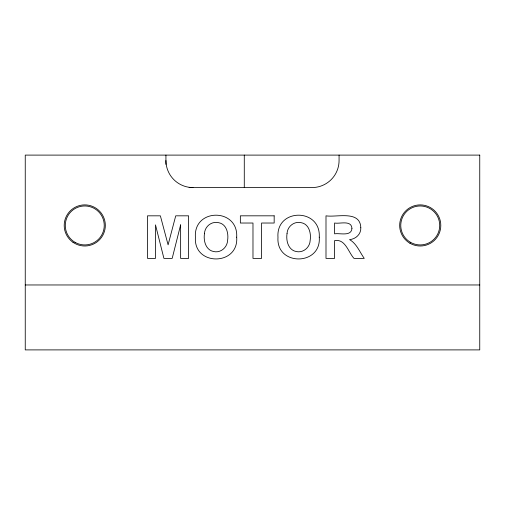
<?xml version="1.0" encoding="UTF-8"?>
<svg xmlns="http://www.w3.org/2000/svg" width="505" height="505" viewBox="0 0 505 505"><rect width="100%" height="100%" fill="white"/><g stroke="black" fill="none" stroke-linecap="round" stroke-linejoin="round"><path stroke-width="0.76" d="M189.116 187.57L312.021 187.57A27.055 27.055 0 0 0 339.07 160.521L339.07 155.104M25.25 284.965L479.75 284.965M244.281 155.104L244.281 187.57M165.93 155.104L165.93 164.384M192.979 187.57A27.055 27.055 0 0 1 165.93 160.521M204.468 233.638C203.332 240.632 205.649 249.969 213.628 251.534C220.698 253.22 227.294 247.418 227.603 240.43C228.696 233.531 226.663 224.068 218.608 222.673C211.551 220.975 204.746 226.543 204.468 233.638M287.036 233.638C285.899 240.632 288.216 249.969 296.189 251.534C303.227 253.144 309.887 247.456 310.171 240.43C311.263 233.531 309.224 224.068 301.169 222.673C294.112 220.975 287.313 226.543 287.036 233.638M236.693 237.167C238.916 266.059 193.402 266.261 195.41 237.369C193.238 207.896 238.467 207.782 236.693 237.167M319.261 237.167C321.483 266.059 275.97 266.261 277.977 237.369C275.806 207.896 321.029 207.782 319.261 237.167M360.804 227.755C361.189 234.105 355.672 239.193 349.567 239.604C356.732 243.688 359.655 252.008 364.256 258.383L353.98 258.383C348.28 252.235 345.42 238.587 334.588 240.62L334.588 258.383L325.996 258.383L325.996 215.824C336.444 217.636 360.273 209.941 360.804 227.755M351.947 228.31C351.493 236.769 339.713 232.881 334.588 233.828L334.588 223.027C339.783 224.075 351.373 219.852 351.947 228.31M180.632 224.883L172.186 258.383L163.91 258.383L155.496 224.883L155.496 258.383L147.511 258.383L147.511 215.824L160.369 215.824L168.096 244.856L175.727 215.824L188.618 215.824L188.618 258.383L180.632 258.383L180.632 224.883M479.75 155.104L25.25 155.104L25.25 349.896L479.75 349.896L479.75 155.104M274.171 215.824L240.355 215.824L240.355 223.027L252.98 223.027L252.98 258.383L261.577 258.383L261.577 223.027L274.171 223.027L274.171 215.824M73.004 242.305A20.56 20.56 0 0 0 105.255 227.206A20.56 20.56 0 0 0 76.047 206.823A20.56 20.56 0 0 0 73.004 242.305M409.953 243.252A20.56 20.56 0 0 0 440.796 225.445A20.56 20.56 0 0 0 409.953 207.643A20.56 20.56 0 0 0 409.953 243.252M410.496 242.318A19.48 19.48 0 0 0 439.71 225.445A19.48 19.48 0 0 0 410.496 208.578A19.48 19.48 0 0 0 410.496 242.318M75.03 242.318A19.48 19.48 0 0 0 104.245 225.445A19.48 19.48 0 0 0 75.03 208.578A19.48 19.48 0 0 0 75.03 242.318"/></g></svg>
